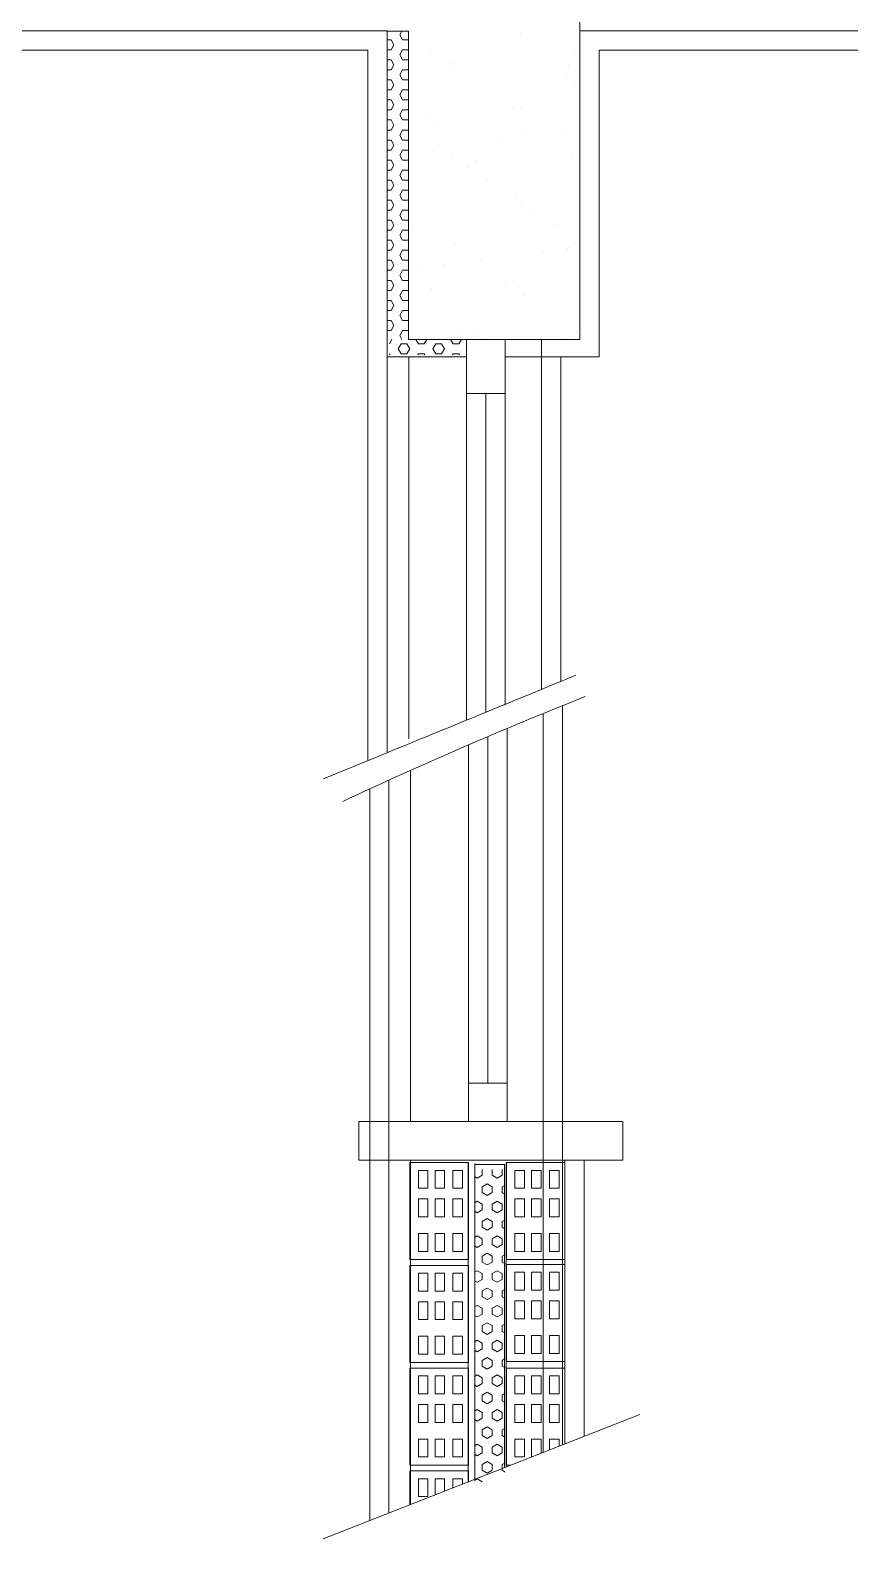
# Model space of a CAD drawing. Header units: inches. Extents: x -7543 to -822, y 102837 to 190349.
# Drawn here: x -822.4277 to -822.3746, y 102836.8739 to 102836.9717 of the extents above; entities that cross this region are included whole.
import ezdxf

# ---------------------------------------------------------------- set-up
doc = ezdxf.new("R2010")
doc.units = ezdxf.units.IN
doc.header["$MEASUREMENT"] = 0
doc.layers.add('PENCERE', color=7, linetype='Continuous', lineweight=18, true_color=0xffb360)

msp = doc.modelspace()

# ---------------------------------------------------------------- linework, layer by layer
at = {"layer": 'PENCERE'}
for p, q in [((-822.392094, 102836.983395), (-822.392094, 102836.951645)), ((-822.467094, 102836.971645), (-822.404594, 102836.971645)), ((-822.40464, 102836.971624), (-822.403199, 102836.971624)), ((-822.404594, 102836.971645), (-822.404594, 102836.951645)), ((-822.403777, 102836.971385), (-822.403638, 102836.971624)), ((-822.403589, 102836.97106), (-822.403777, 102836.971385)), ((-822.403199, 102836.971624), (-822.403199, 102836.951645)), ((-822.395979, 102836.971494), (-822.395979, 102836.971494)), ((-822.392094, 102836.971645), (-822.349096, 102836.971645)), ((-822.405844, 102836.970395), (-822.465844, 102836.970395)), ((-822.405844, 102836.950395), (-822.405844, 102836.970395)), ((-822.405844, 102836.924344), (-822.405844, 102836.970395)), ((-822.404594, 102836.97106), (-822.404339, 102836.97106)), ((-822.404594, 102836.97041), (-822.404339, 102836.97041)), ((-822.404152, 102836.970735), (-822.404339, 102836.97106)), ((-822.404339, 102836.97041), (-822.404152, 102836.970735)), ((-822.403777, 102836.970086), (-822.403589, 102836.97041)), ((-822.403589, 102836.97106), (-822.403214, 102836.97106)), ((-822.403589, 102836.97041), (-822.403214, 102836.97041)), ((-822.403214, 102836.97106), (-822.403199, 102836.971085)), ((-822.403199, 102836.970385), (-822.403214, 102836.97041)), ((-822.401771, 102836.970319), (-822.401771, 102836.970319)), ((-822.392429, 102836.970336), (-822.392429, 102836.970336)), ((-822.390844, 102836.970395), (-822.390844, 102836.950508)), ((-822.349096, 102836.970395), (-822.390844, 102836.970395)), ((-822.404594, 102836.969761), (-822.404339, 102836.969761)), ((-822.404152, 102836.969436), (-822.404339, 102836.969761)), ((-822.404339, 102836.969111), (-822.404152, 102836.969436)), ((-822.403589, 102836.969761), (-822.403777, 102836.970086)), ((-822.403589, 102836.969761), (-822.403214, 102836.969761)), ((-822.403214, 102836.969761), (-822.403199, 102836.969786)), ((-822.400531, 102836.969451), (-822.400531, 102836.969451)), ((-822.400506, 102836.969513), (-822.400506, 102836.969513)), ((-822.392857, 102836.969414), (-822.392857, 102836.969414)), ((-822.404594, 102836.969111), (-822.404339, 102836.969111)), ((-822.404594, 102836.968462), (-822.404339, 102836.968462)), ((-822.404152, 102836.968137), (-822.404339, 102836.968462)), ((-822.403777, 102836.968787), (-822.403589, 102836.969111)), ((-822.403589, 102836.968462), (-822.403777, 102836.968787)), ((-822.403589, 102836.969111), (-822.403214, 102836.969111)), ((-822.403589, 102836.968462), (-822.403214, 102836.968462)), ((-822.403199, 102836.969086), (-822.403214, 102836.969111)), ((-822.403214, 102836.968462), (-822.403199, 102836.968487)), ((-822.392993, 102836.968758), (-822.392993, 102836.968758)), ((-822.404594, 102836.967812), (-822.404339, 102836.967812)), ((-822.404339, 102836.967812), (-822.404152, 102836.968137)), ((-822.403777, 102836.967488), (-822.403589, 102836.967812)), ((-822.403589, 102836.967163), (-822.403777, 102836.967488)), ((-822.403589, 102836.967812), (-822.403214, 102836.967812)), ((-822.403199, 102836.967787), (-822.403214, 102836.967812)), ((-822.39244, 102836.968251), (-822.39244, 102836.968251)), ((-822.404594, 102836.967163), (-822.404339, 102836.967163)), ((-822.404594, 102836.966513), (-822.404339, 102836.966513)), ((-822.404152, 102836.966838), (-822.404339, 102836.967163)), ((-822.404339, 102836.966513), (-822.404152, 102836.966838)), ((-822.403777, 102836.966189), (-822.403589, 102836.966513)), ((-822.403589, 102836.967163), (-822.403214, 102836.967163)), ((-822.403589, 102836.966513), (-822.403214, 102836.966513)), ((-822.403214, 102836.967163), (-822.403199, 102836.967188)), ((-822.403199, 102836.966488), (-822.403214, 102836.966513)), ((-822.396475, 102836.966638), (-822.396475, 102836.966638)), ((-822.395952, 102836.966612), (-822.395952, 102836.966612)), ((-822.404594, 102836.965864), (-822.404339, 102836.965864)), ((-822.404152, 102836.965539), (-822.404339, 102836.965864)), ((-822.404339, 102836.965214), (-822.404152, 102836.965539)), ((-822.403589, 102836.965864), (-822.403777, 102836.966189)), ((-822.403589, 102836.965864), (-822.403214, 102836.965864)), ((-822.403214, 102836.965864), (-822.403199, 102836.965889)), ((-822.402012, 102836.966125), (-822.402012, 102836.966125)), ((-822.401459, 102836.965618), (-822.401459, 102836.965618)), ((-822.404594, 102836.965214), (-822.404339, 102836.965214)), ((-822.404594, 102836.964565), (-822.404339, 102836.964565)), ((-822.404152, 102836.96424), (-822.404339, 102836.964565)), ((-822.403777, 102836.964889), (-822.403589, 102836.965214)), ((-822.403589, 102836.964565), (-822.403777, 102836.964889)), ((-822.403589, 102836.965214), (-822.403214, 102836.965214)), ((-822.403589, 102836.964565), (-822.403214, 102836.964565)), ((-822.403199, 102836.965189), (-822.403214, 102836.965214)), ((-822.403214, 102836.964565), (-822.403199, 102836.96459)), ((-822.397211, 102836.964747), (-822.397211, 102836.964747)), ((-822.39565, 102836.964953), (-822.39565, 102836.964953)), ((-822.393211, 102836.965274), (-822.393211, 102836.965274)), ((-822.404594, 102836.963915), (-822.404339, 102836.963915)), ((-822.404339, 102836.963915), (-822.404152, 102836.96424)), ((-822.403777, 102836.96359), (-822.403589, 102836.963915)), ((-822.403589, 102836.963266), (-822.403777, 102836.96359)), ((-822.403589, 102836.963915), (-822.403214, 102836.963915)), ((-822.403199, 102836.96389), (-822.403214, 102836.963915)), ((-822.401286, 102836.964211), (-822.401286, 102836.964211)), ((-822.400342, 102836.96367), (-822.400342, 102836.96367)), ((-822.392668, 102836.963634), (-822.392668, 102836.963634)), ((-822.404594, 102836.963266), (-822.404339, 102836.963266)), ((-822.404594, 102836.962616), (-822.404339, 102836.962616)), ((-822.404152, 102836.962941), (-822.404339, 102836.963266)), ((-822.404339, 102836.962616), (-822.404152, 102836.962941)), ((-822.403777, 102836.962291), (-822.403589, 102836.962616)), ((-822.403589, 102836.963266), (-822.403214, 102836.963266)), ((-822.403589, 102836.962616), (-822.403214, 102836.962616)), ((-822.403214, 102836.963266), (-822.403199, 102836.963291)), ((-822.403199, 102836.962591), (-822.403214, 102836.962616)), ((-822.399348, 102836.962807), (-822.399348, 102836.962807)), ((-822.398849, 102836.963227), (-822.398849, 102836.963227)), ((-822.404594, 102836.961967), (-822.404339, 102836.961967)), ((-822.404152, 102836.961642), (-822.404339, 102836.961967)), ((-822.404339, 102836.961317), (-822.404152, 102836.961642)), ((-822.403589, 102836.961967), (-822.403777, 102836.962291)), ((-822.403589, 102836.961967), (-822.403214, 102836.961967)), ((-822.403214, 102836.961967), (-822.403199, 102836.961992)), ((-822.398083, 102836.962001), (-822.398083, 102836.962001)), ((-822.404594, 102836.961317), (-822.404339, 102836.961317)), ((-822.404594, 102836.960668), (-822.404339, 102836.960668)), ((-822.404152, 102836.960343), (-822.404339, 102836.960668)), ((-822.403777, 102836.960992), (-822.403589, 102836.961317)), ((-822.403589, 102836.960668), (-822.403777, 102836.960992)), ((-822.403589, 102836.961317), (-822.403214, 102836.961317)), ((-822.403589, 102836.960668), (-822.403214, 102836.960668)), ((-822.403199, 102836.961292), (-822.403214, 102836.961317)), ((-822.403214, 102836.960668), (-822.403199, 102836.960693)), ((-822.396286, 102836.960858), (-822.396286, 102836.960858)), ((-822.404594, 102836.960018), (-822.404339, 102836.960018)), ((-822.404339, 102836.960018), (-822.404152, 102836.960343)), ((-822.403777, 102836.959693), (-822.403589, 102836.960018)), ((-822.403589, 102836.959369), (-822.403777, 102836.959693)), ((-822.403589, 102836.960018), (-822.403214, 102836.960018)), ((-822.403199, 102836.959993), (-822.403214, 102836.960018)), ((-822.395863, 102836.960491), (-822.395863, 102836.960491)), ((-822.39531, 102836.959984), (-822.39531, 102836.959984)), ((-822.404594, 102836.959369), (-822.404339, 102836.959369)), ((-822.404594, 102836.958719), (-822.404339, 102836.958719)), ((-822.404152, 102836.959044), (-822.404339, 102836.959369)), ((-822.404339, 102836.958719), (-822.404152, 102836.959044)), ((-822.403777, 102836.958394), (-822.403589, 102836.958719)), ((-822.403589, 102836.959369), (-822.403214, 102836.959369)), ((-822.403589, 102836.958719), (-822.403214, 102836.958719)), ((-822.403214, 102836.959369), (-822.403199, 102836.959394)), ((-822.403199, 102836.958694), (-822.403214, 102836.958719)), ((-822.402871, 102836.959082), (-822.402871, 102836.959082)), ((-822.393529, 102836.959099), (-822.393529, 102836.959099)), ((-822.404594, 102836.95807), (-822.404339, 102836.95807)), ((-822.404152, 102836.957745), (-822.404339, 102836.95807)), ((-822.404339, 102836.95742), (-822.404152, 102836.957745)), ((-822.403589, 102836.95807), (-822.403777, 102836.958394)), ((-822.403589, 102836.95807), (-822.403214, 102836.95807)), ((-822.403214, 102836.95807), (-822.403199, 102836.958095)), ((-822.400153, 102836.95789), (-822.400153, 102836.95789)), ((-822.392479, 102836.957853), (-822.392479, 102836.957853)), ((-822.404594, 102836.95742), (-822.404339, 102836.95742)), ((-822.404594, 102836.95677), (-822.404339, 102836.95677)), ((-822.404152, 102836.956446), (-822.404339, 102836.95677)), ((-822.403777, 102836.957095), (-822.403589, 102836.95742)), ((-822.403589, 102836.95677), (-822.403777, 102836.957095)), ((-822.403589, 102836.95742), (-822.403214, 102836.95742)), ((-822.403589, 102836.95677), (-822.403214, 102836.95677)), ((-822.403199, 102836.957395), (-822.403214, 102836.95742)), ((-822.403214, 102836.95677), (-822.403199, 102836.956796)), ((-822.39852, 102836.956808), (-822.39852, 102836.956808)), ((-822.394445, 102836.957344), (-822.394445, 102836.957344)), ((-822.392884, 102836.95755), (-822.392884, 102836.95755)), ((-822.3927, 102836.957592), (-822.3927, 102836.957592)), ((-822.404594, 102836.956121), (-822.404339, 102836.956121)), ((-822.404339, 102836.956121), (-822.404152, 102836.956446)), ((-822.403777, 102836.955796), (-822.403589, 102836.956121)), ((-822.403589, 102836.955471), (-822.403777, 102836.955796)), ((-822.403589, 102836.956121), (-822.403214, 102836.956121)), ((-822.403199, 102836.956096), (-822.403214, 102836.956121)), ((-822.402521, 102836.956281), (-822.402521, 102836.956281)), ((-822.400959, 102836.956487), (-822.400959, 102836.956487)), ((-822.404594, 102836.955471), (-822.404339, 102836.955471)), ((-822.404594, 102836.954822), (-822.404339, 102836.954822)), ((-822.404152, 102836.955147), (-822.404339, 102836.955471)), ((-822.404339, 102836.954822), (-822.404152, 102836.955147)), ((-822.403777, 102836.954497), (-822.403589, 102836.954822)), ((-822.403589, 102836.955471), (-822.403214, 102836.955471)), ((-822.403589, 102836.954822), (-822.403214, 102836.954822)), ((-822.403214, 102836.955471), (-822.403199, 102836.955497)), ((-822.403199, 102836.954797), (-822.403214, 102836.954822)), ((-822.401718, 102836.954959), (-822.401718, 102836.954959)), ((-822.396926, 102836.955294), (-822.396926, 102836.955294)), ((-822.396097, 102836.955077), (-822.396097, 102836.955077)), ((-822.404594, 102836.954172), (-822.404339, 102836.954172)), ((-822.404152, 102836.953848), (-822.404339, 102836.954172)), ((-822.404339, 102836.953523), (-822.404152, 102836.953848)), ((-822.403589, 102836.954172), (-822.403777, 102836.954497)), ((-822.403589, 102836.954172), (-822.403214, 102836.954172)), ((-822.403214, 102836.954172), (-822.403199, 102836.954198)), ((-822.39566, 102836.954489), (-822.39566, 102836.954489)), ((-822.404594, 102836.953523), (-822.404339, 102836.953523)), ((-822.404594, 102836.952873), (-822.404339, 102836.952873)), ((-822.404152, 102836.952549), (-822.404339, 102836.952873)), ((-822.403777, 102836.953198), (-822.403589, 102836.953523)), ((-822.403589, 102836.952873), (-822.403777, 102836.953198)), ((-822.403589, 102836.953523), (-822.403214, 102836.953523)), ((-822.403589, 102836.952873), (-822.403214, 102836.952873)), ((-822.403199, 102836.953497), (-822.403214, 102836.953523)), ((-822.403214, 102836.952873), (-822.403199, 102836.952899)), ((-822.404594, 102836.952224), (-822.404339, 102836.952224)), ((-822.404339, 102836.952224), (-822.404152, 102836.952549)), ((-822.403777, 102836.951899), (-822.403589, 102836.952224)), ((-822.40363, 102836.951645), (-822.403777, 102836.951899)), ((-822.403589, 102836.952224), (-822.403214, 102836.952224)), ((-822.403199, 102836.952198), (-822.403214, 102836.952224)), ((-822.399964, 102836.952109), (-822.399964, 102836.952109)), ((-822.398732, 102836.952223), (-822.398732, 102836.952223)), ((-822.39229, 102836.952073), (-822.39229, 102836.952073)), ((-822.404594, 102836.924856), (-822.404594, 102836.951645)), ((-822.404439, 102836.951363), (-822.404277, 102836.951645)), ((-822.403877, 102836.951038), (-822.403689, 102836.951363)), ((-822.403689, 102836.950713), (-822.403877, 102836.951038)), ((-822.403689, 102836.951363), (-822.403314, 102836.951363)), ((-822.403127, 102836.951038), (-822.403314, 102836.951363)), ((-822.403314, 102836.950713), (-822.403127, 102836.951038)), ((-822.403199, 102836.951645), (-822.399445, 102836.951645)), ((-822.402564, 102836.951363), (-822.402727, 102836.951645)), ((-822.402564, 102836.951363), (-822.402189, 102836.951363)), ((-822.402189, 102836.951363), (-822.402027, 102836.951645)), ((-822.401627, 102836.951038), (-822.401439, 102836.951363)), ((-822.401439, 102836.950713), (-822.401627, 102836.951038)), ((-822.401439, 102836.951363), (-822.401064, 102836.951363)), ((-822.400877, 102836.951038), (-822.401064, 102836.951363)), ((-822.401064, 102836.950713), (-822.400877, 102836.951038)), ((-822.400314, 102836.951363), (-822.400477, 102836.951645)), ((-822.400314, 102836.951363), (-822.399939, 102836.951363)), ((-822.399939, 102836.951363), (-822.399777, 102836.951645)), ((-822.399445, 102836.948145), (-822.399445, 102836.951645)), ((-822.399445, 102836.951645), (-822.396945, 102836.951645)), ((-822.398179, 102836.951716), (-822.398179, 102836.951716)), ((-822.396945, 102836.948145), (-822.396945, 102836.951645)), ((-822.392094, 102836.951645), (-822.396945, 102836.951645)), ((-822.394594, 102836.928957), (-822.394594, 102836.951645)), ((-822.404594, 102836.950508), (-822.399445, 102836.950508)), ((-822.4044, 102836.950645), (-822.404439, 102836.950713)), ((-822.403689, 102836.950713), (-822.403314, 102836.950713)), ((-822.403195, 102836.950508), (-822.403195, 102836.925748)), ((-822.402604, 102836.950645), (-822.402564, 102836.950713)), ((-822.402564, 102836.950713), (-822.402189, 102836.950713)), ((-822.40215, 102836.950645), (-822.402189, 102836.950713)), ((-822.401439, 102836.950713), (-822.401064, 102836.950713)), ((-822.400354, 102836.950645), (-822.400314, 102836.950713)), ((-822.400314, 102836.950713), (-822.399939, 102836.950713)), ((-822.3999, 102836.950645), (-822.399939, 102836.950713)), ((-822.390844, 102836.950508), (-822.396945, 102836.950508)), ((-822.393344, 102836.950508), (-822.393344, 102836.929471)), ((-822.399445, 102836.948145), (-822.396945, 102836.948145)), ((-822.399445, 102836.948145), (-822.399445, 102836.926998)), ((-822.398195, 102836.927456), (-822.398195, 102836.948145)), ((-822.396945, 102836.948145), (-822.396945, 102836.927935)), ((-822.394472, 102836.9155), (-822.394472, 102836.927399)), ((-822.393222, 102836.927906), (-822.393222, 102836.916002)), ((-822.396822, 102836.926426), (-822.396822, 102836.903445)), ((-822.399322, 102836.925364), (-822.399322, 102836.903445)), ((-822.398072, 102836.903445), (-822.398072, 102836.925899)), ((-822.403072, 102836.923717), (-822.403072, 102836.900945)), ((-822.405722, 102836.911656), (-822.405722, 102836.922513)), ((-822.404472, 102836.912025), (-822.404472, 102836.923085)), ((-822.393222, 102836.916002), (-822.393222, 102836.879997)), ((-822.394472, 102836.879507), (-822.394472, 102836.9155)), ((-822.405722, 102836.875089), (-822.405722, 102836.911656)), ((-822.404472, 102836.87558), (-822.404472, 102836.912025)), ((-822.399322, 102836.903445), (-822.399322, 102836.900945)), ((-822.399322, 102836.903445), (-822.396822, 102836.903445)), ((-822.396822, 102836.903445), (-822.396822, 102836.900945)), ((-822.406426, 102836.900945), (-822.389322, 102836.900945)), ((-822.406426, 102836.898445), (-822.406426, 102836.900945)), ((-822.389322, 102836.898445), (-822.389322, 102836.900945)), ((-822.406426, 102836.898445), (-822.389322, 102836.898445)), ((-822.399324, 102836.898289), (-822.40311, 102836.898289)), ((-822.40311, 102836.898289), (-822.40311, 102836.892005)), ((-822.403072, 102836.876129), (-822.403072, 102836.898445)), ((-822.399334, 102836.898289), (-822.399334, 102836.877597)), ((-822.399324, 102836.892005), (-822.399324, 102836.898289)), ((-822.3989, 102836.89823), (-822.3989, 102836.877768)), ((-822.396983, 102836.89817), (-822.3989, 102836.89817)), ((-822.396983, 102836.878521), (-822.396983, 102836.89817)), ((-822.39687, 102836.878565), (-822.39687, 102836.898289)), ((-822.393066, 102836.898289), (-822.396852, 102836.898289)), ((-822.396852, 102836.898289), (-822.396852, 102836.892005)), ((-822.393072, 102836.880056), (-822.393072, 102836.898445)), ((-822.393066, 102836.892005), (-822.393066, 102836.898289)), ((-822.391822, 102836.880547), (-822.391822, 102836.898445)), ((-822.402567, 102836.897789), (-822.401949, 102836.897789)), ((-822.402567, 102836.896629), (-822.402567, 102836.897789)), ((-822.401949, 102836.897789), (-822.401949, 102836.896629)), ((-822.401485, 102836.897789), (-822.400866, 102836.897789)), ((-822.401485, 102836.896629), (-822.401485, 102836.897789)), ((-822.400866, 102836.897789), (-822.400866, 102836.896629)), ((-822.400325, 102836.897789), (-822.399706, 102836.897789)), ((-822.400325, 102836.896629), (-822.400325, 102836.897789)), ((-822.399706, 102836.897789), (-822.399706, 102836.896629)), ((-822.398759, 102836.897285), (-822.398936, 102836.897387)), ((-822.398435, 102836.897473), (-822.398759, 102836.897285)), ((-822.398435, 102836.897473), (-822.398435, 102836.897848)), ((-822.397785, 102836.897473), (-822.397785, 102836.897848)), ((-822.39746, 102836.897285), (-822.397785, 102836.897473)), ((-822.397136, 102836.897473), (-822.39746, 102836.897285)), ((-822.397136, 102836.897473), (-822.397136, 102836.897848)), ((-822.396309, 102836.897789), (-822.395691, 102836.897789)), ((-822.396309, 102836.896629), (-822.396309, 102836.897789)), ((-822.395691, 102836.897789), (-822.395691, 102836.896629)), ((-822.395227, 102836.897789), (-822.394608, 102836.897789)), ((-822.395227, 102836.896629), (-822.395227, 102836.897789)), ((-822.394608, 102836.897789), (-822.394608, 102836.896629)), ((-822.394067, 102836.897789), (-822.393448, 102836.897789)), ((-822.394067, 102836.896629), (-822.394067, 102836.897789)), ((-822.393448, 102836.897789), (-822.393448, 102836.896629)), ((-822.401949, 102836.896629), (-822.402567, 102836.896629)), ((-822.400866, 102836.896629), (-822.401485, 102836.896629)), ((-822.399706, 102836.896629), (-822.400325, 102836.896629)), ((-822.39811, 102836.89691), (-822.398435, 102836.896723)), ((-822.398435, 102836.896348), (-822.398435, 102836.896723)), ((-822.39811, 102836.89616), (-822.398435, 102836.896348)), ((-822.397785, 102836.896723), (-822.39811, 102836.89691)), ((-822.397785, 102836.896348), (-822.39811, 102836.89616)), ((-822.397785, 102836.896348), (-822.397785, 102836.896723)), ((-822.396936, 102836.896838), (-822.397136, 102836.896723)), ((-822.397136, 102836.896348), (-822.397136, 102836.896723)), ((-822.396936, 102836.896233), (-822.397136, 102836.896348)), ((-822.395691, 102836.896629), (-822.396309, 102836.896629)), ((-822.394608, 102836.896629), (-822.395227, 102836.896629)), ((-822.393448, 102836.896629), (-822.394067, 102836.896629)), ((-822.402567, 102836.895934), (-822.401949, 102836.895934)), ((-822.402567, 102836.894774), (-822.402567, 102836.895934)), ((-822.401949, 102836.895934), (-822.401949, 102836.894774)), ((-822.401485, 102836.895934), (-822.400866, 102836.895934)), ((-822.401485, 102836.894774), (-822.401485, 102836.895934)), ((-822.400866, 102836.895934), (-822.400866, 102836.894774)), ((-822.400325, 102836.895934), (-822.399706, 102836.895934)), ((-822.400325, 102836.894774), (-822.400325, 102836.895934)), ((-822.399706, 102836.895934), (-822.399706, 102836.894774)), ((-822.398759, 102836.895785), (-822.398936, 102836.895683)), ((-822.398759, 102836.895035), (-822.398936, 102836.895137)), ((-822.398435, 102836.895598), (-822.398759, 102836.895785)), ((-822.398435, 102836.895223), (-822.398759, 102836.895035)), ((-822.398435, 102836.895223), (-822.398435, 102836.895598)), ((-822.39746, 102836.895785), (-822.397785, 102836.895598)), ((-822.397785, 102836.895223), (-822.397785, 102836.895598)), ((-822.39746, 102836.895035), (-822.397785, 102836.895223)), ((-822.397136, 102836.895598), (-822.39746, 102836.895785)), ((-822.397136, 102836.895223), (-822.39746, 102836.895035)), ((-822.397136, 102836.895223), (-822.397136, 102836.895598)), ((-822.396309, 102836.895934), (-822.395691, 102836.895934)), ((-822.396309, 102836.894774), (-822.396309, 102836.895934)), ((-822.395691, 102836.895934), (-822.395691, 102836.894774)), ((-822.395227, 102836.895934), (-822.394608, 102836.895934)), ((-822.395227, 102836.894774), (-822.395227, 102836.895934)), ((-822.394608, 102836.895934), (-822.394608, 102836.894774)), ((-822.394067, 102836.895934), (-822.393448, 102836.895934)), ((-822.394067, 102836.894774), (-822.394067, 102836.895934)), ((-822.393448, 102836.895934), (-822.393448, 102836.894774)), ((-822.401949, 102836.894774), (-822.402567, 102836.894774)), ((-822.400866, 102836.894774), (-822.401485, 102836.894774)), ((-822.399706, 102836.894774), (-822.400325, 102836.894774)), ((-822.39811, 102836.89466), (-822.398435, 102836.894473)), ((-822.398435, 102836.894098), (-822.398435, 102836.894473)), ((-822.39811, 102836.89391), (-822.398435, 102836.894098)), ((-822.397785, 102836.894473), (-822.39811, 102836.89466)), ((-822.397785, 102836.894098), (-822.39811, 102836.89391)), ((-822.397785, 102836.894098), (-822.397785, 102836.894473)), ((-822.396936, 102836.894588), (-822.397136, 102836.894473)), ((-822.397136, 102836.894098), (-822.397136, 102836.894473)), ((-822.396936, 102836.893983), (-822.397136, 102836.894098)), ((-822.395691, 102836.894774), (-822.396309, 102836.894774)), ((-822.394608, 102836.894774), (-822.395227, 102836.894774)), ((-822.393448, 102836.894774), (-822.394067, 102836.894774)), ((-822.402567, 102836.893692), (-822.401949, 102836.893692)), ((-822.402567, 102836.892533), (-822.402567, 102836.893692)), ((-822.401949, 102836.893692), (-822.401949, 102836.892533)), ((-822.401485, 102836.893692), (-822.400866, 102836.893692)), ((-822.401485, 102836.892533), (-822.401485, 102836.893692)), ((-822.400866, 102836.893692), (-822.400866, 102836.892533)), ((-822.400325, 102836.893692), (-822.399706, 102836.893692)), ((-822.400325, 102836.892533), (-822.400325, 102836.893692)), ((-822.399706, 102836.893692), (-822.399706, 102836.892533)), ((-822.398759, 102836.893535), (-822.398936, 102836.893433)), ((-822.398435, 102836.893348), (-822.398759, 102836.893535)), ((-822.398435, 102836.892973), (-822.398435, 102836.893348)), ((-822.39746, 102836.893535), (-822.397785, 102836.893348)), ((-822.397785, 102836.892973), (-822.397785, 102836.893348)), ((-822.397136, 102836.893348), (-822.39746, 102836.893535)), ((-822.397136, 102836.892973), (-822.397136, 102836.893348)), ((-822.396309, 102836.893692), (-822.395691, 102836.893692)), ((-822.396309, 102836.892533), (-822.396309, 102836.893692)), ((-822.395691, 102836.893692), (-822.395691, 102836.892533)), ((-822.395227, 102836.893692), (-822.394608, 102836.893692)), ((-822.395227, 102836.892533), (-822.395227, 102836.893692)), ((-822.394608, 102836.893692), (-822.394608, 102836.892533)), ((-822.394067, 102836.893692), (-822.393448, 102836.893692)), ((-822.394067, 102836.892533), (-822.394067, 102836.893692)), ((-822.393448, 102836.893692), (-822.393448, 102836.892533)), ((-822.401949, 102836.892533), (-822.402567, 102836.892533)), ((-822.400866, 102836.892533), (-822.401485, 102836.892533)), ((-822.399706, 102836.892533), (-822.400325, 102836.892533)), ((-822.398759, 102836.892785), (-822.398936, 102836.892887)), ((-822.398435, 102836.892973), (-822.398759, 102836.892785)), ((-822.39811, 102836.89241), (-822.398435, 102836.892223)), ((-822.398435, 102836.891848), (-822.398435, 102836.892223)), ((-822.397785, 102836.892223), (-822.39811, 102836.89241)), ((-822.39746, 102836.892785), (-822.397785, 102836.892973)), ((-822.397785, 102836.891848), (-822.397785, 102836.892223)), ((-822.397136, 102836.892973), (-822.39746, 102836.892785)), ((-822.396936, 102836.892338), (-822.397136, 102836.892223)), ((-822.397136, 102836.891848), (-822.397136, 102836.892223)), ((-822.395691, 102836.892533), (-822.396309, 102836.892533)), ((-822.394608, 102836.892533), (-822.395227, 102836.892533)), ((-822.393448, 102836.892533), (-822.394067, 102836.892533)), ((-822.40311, 102836.892005), (-822.399324, 102836.892005)), ((-822.399324, 102836.891628), (-822.40311, 102836.891628)), ((-822.40311, 102836.891628), (-822.40311, 102836.885344)), ((-822.402567, 102836.891128), (-822.401949, 102836.891128)), ((-822.402567, 102836.889968), (-822.402567, 102836.891128)), ((-822.401949, 102836.891128), (-822.401949, 102836.889968)), ((-822.401485, 102836.891128), (-822.400866, 102836.891128)), ((-822.401485, 102836.889968), (-822.401485, 102836.891128)), ((-822.400866, 102836.891128), (-822.400866, 102836.889968)), ((-822.400325, 102836.891128), (-822.399706, 102836.891128)), ((-822.400325, 102836.889968), (-822.400325, 102836.891128)), ((-822.399706, 102836.891128), (-822.399706, 102836.889968)), ((-822.399324, 102836.885344), (-822.399324, 102836.891628)), ((-822.398759, 102836.891285), (-822.398936, 102836.891183)), ((-822.398435, 102836.891098), (-822.398759, 102836.891285)), ((-822.39811, 102836.89166), (-822.398435, 102836.891848)), ((-822.397785, 102836.891848), (-822.39811, 102836.89166)), ((-822.39746, 102836.891285), (-822.397785, 102836.891098)), ((-822.397136, 102836.891098), (-822.39746, 102836.891285)), ((-822.396936, 102836.891733), (-822.397136, 102836.891848)), ((-822.396852, 102836.892005), (-822.393066, 102836.892005)), ((-822.396852, 102836.891684), (-822.396852, 102836.8854)), ((-822.393066, 102836.891684), (-822.396852, 102836.891684)), ((-822.396309, 102836.891184), (-822.395691, 102836.891184)), ((-822.396309, 102836.890024), (-822.396309, 102836.891184)), ((-822.395691, 102836.891184), (-822.395691, 102836.890024)), ((-822.395227, 102836.891184), (-822.394608, 102836.891184)), ((-822.395227, 102836.890024), (-822.395227, 102836.891184)), ((-822.394608, 102836.891184), (-822.394608, 102836.890024)), ((-822.394067, 102836.891184), (-822.393448, 102836.891184)), ((-822.394067, 102836.890024), (-822.394067, 102836.891184)), ((-822.393448, 102836.891184), (-822.393448, 102836.890024)), ((-822.393066, 102836.8854), (-822.393066, 102836.891684)), ((-822.398759, 102836.890535), (-822.398936, 102836.890637)), ((-822.398435, 102836.890723), (-822.398759, 102836.890535)), ((-822.398435, 102836.890723), (-822.398435, 102836.891098)), ((-822.39811, 102836.89016), (-822.398435, 102836.889973)), ((-822.397785, 102836.889973), (-822.39811, 102836.89016)), ((-822.397785, 102836.890723), (-822.397785, 102836.891098)), ((-822.39746, 102836.890535), (-822.397785, 102836.890723)), ((-822.397136, 102836.890723), (-822.39746, 102836.890535)), ((-822.397136, 102836.890723), (-822.397136, 102836.891098)), ((-822.401949, 102836.889968), (-822.402567, 102836.889968)), ((-822.402567, 102836.889273), (-822.401949, 102836.889273)), ((-822.402567, 102836.888113), (-822.402567, 102836.889273)), ((-822.401949, 102836.889273), (-822.401949, 102836.888113)), ((-822.400866, 102836.889968), (-822.401485, 102836.889968)), ((-822.401485, 102836.889273), (-822.400866, 102836.889273)), ((-822.401485, 102836.888113), (-822.401485, 102836.889273)), ((-822.400866, 102836.889273), (-822.400866, 102836.888113)), ((-822.399706, 102836.889968), (-822.400325, 102836.889968)), ((-822.400325, 102836.889273), (-822.399706, 102836.889273)), ((-822.400325, 102836.888113), (-822.400325, 102836.889273)), ((-822.399706, 102836.889273), (-822.399706, 102836.888113)), ((-822.398435, 102836.889598), (-822.398435, 102836.889973)), ((-822.39811, 102836.88941), (-822.398435, 102836.889598)), ((-822.397785, 102836.889598), (-822.39811, 102836.88941)), ((-822.397785, 102836.889598), (-822.397785, 102836.889973)), ((-822.396936, 102836.890088), (-822.397136, 102836.889973)), ((-822.397136, 102836.889598), (-822.397136, 102836.889973)), ((-822.396936, 102836.889483), (-822.397136, 102836.889598)), ((-822.395691, 102836.890024), (-822.396309, 102836.890024)), ((-822.396309, 102836.889329), (-822.395691, 102836.889329)), ((-822.396309, 102836.888169), (-822.396309, 102836.889329)), ((-822.395691, 102836.889329), (-822.395691, 102836.888169)), ((-822.394608, 102836.890024), (-822.395227, 102836.890024)), ((-822.395227, 102836.889329), (-822.394608, 102836.889329)), ((-822.395227, 102836.888169), (-822.395227, 102836.889329)), ((-822.394608, 102836.889329), (-822.394608, 102836.888169)), ((-822.393448, 102836.890024), (-822.394067, 102836.890024)), ((-822.394067, 102836.889329), (-822.393448, 102836.889329)), ((-822.394067, 102836.888169), (-822.394067, 102836.889329)), ((-822.393448, 102836.889329), (-822.393448, 102836.888169)), ((-822.398759, 102836.889035), (-822.398936, 102836.888933)), ((-822.398759, 102836.888285), (-822.398936, 102836.888387)), ((-822.398435, 102836.888848), (-822.398759, 102836.889035)), ((-822.398435, 102836.888473), (-822.398759, 102836.888285)), ((-822.398435, 102836.888473), (-822.398435, 102836.888848)), ((-822.39746, 102836.889035), (-822.397785, 102836.888848)), ((-822.397785, 102836.888473), (-822.397785, 102836.888848)), ((-822.39746, 102836.888285), (-822.397785, 102836.888473)), ((-822.397136, 102836.888848), (-822.39746, 102836.889035)), ((-822.397136, 102836.888473), (-822.39746, 102836.888285)), ((-822.397136, 102836.888473), (-822.397136, 102836.888848)), ((-822.401949, 102836.888113), (-822.402567, 102836.888113)), ((-822.400866, 102836.888113), (-822.401485, 102836.888113)), ((-822.399706, 102836.888113), (-822.400325, 102836.888113)), ((-822.39811, 102836.88791), (-822.398435, 102836.887723)), ((-822.398435, 102836.887348), (-822.398435, 102836.887723)), ((-822.39811, 102836.88716), (-822.398435, 102836.887348)), ((-822.397785, 102836.887723), (-822.39811, 102836.88791)), ((-822.397785, 102836.887348), (-822.39811, 102836.88716)), ((-822.397785, 102836.887348), (-822.397785, 102836.887723)), ((-822.396936, 102836.887838), (-822.397136, 102836.887723)), ((-822.397136, 102836.887348), (-822.397136, 102836.887723)), ((-822.396936, 102836.887233), (-822.397136, 102836.887348)), ((-822.395691, 102836.888169), (-822.396309, 102836.888169)), ((-822.394608, 102836.888169), (-822.395227, 102836.888169)), ((-822.393448, 102836.888169), (-822.394067, 102836.888169)), ((-822.402567, 102836.887031), (-822.401949, 102836.887031)), ((-822.402567, 102836.885872), (-822.402567, 102836.887031)), ((-822.401949, 102836.887031), (-822.401949, 102836.885872)), ((-822.401485, 102836.887031), (-822.400866, 102836.887031)), ((-822.401485, 102836.885872), (-822.401485, 102836.887031)), ((-822.400866, 102836.887031), (-822.400866, 102836.885872)), ((-822.400325, 102836.887031), (-822.399706, 102836.887031)), ((-822.400325, 102836.885872), (-822.400325, 102836.887031)), ((-822.399706, 102836.887031), (-822.399706, 102836.885872)), ((-822.398759, 102836.886785), (-822.398936, 102836.886683)), ((-822.398435, 102836.886598), (-822.398759, 102836.886785)), ((-822.398435, 102836.886223), (-822.398435, 102836.886598)), ((-822.39746, 102836.886785), (-822.397785, 102836.886598)), ((-822.397785, 102836.886223), (-822.397785, 102836.886598)), ((-822.397136, 102836.886598), (-822.39746, 102836.886785)), ((-822.397136, 102836.886223), (-822.397136, 102836.886598)), ((-822.396309, 102836.887087), (-822.395691, 102836.887087)), ((-822.396309, 102836.885928), (-822.396309, 102836.887087)), ((-822.395691, 102836.887087), (-822.395691, 102836.885928)), ((-822.395227, 102836.887087), (-822.394608, 102836.887087)), ((-822.395227, 102836.885928), (-822.395227, 102836.887087)), ((-822.394608, 102836.887087), (-822.394608, 102836.885928)), ((-822.394067, 102836.887087), (-822.393448, 102836.887087)), ((-822.394067, 102836.885928), (-822.394067, 102836.887087)), ((-822.393448, 102836.887087), (-822.393448, 102836.885928)), ((-822.40311, 102836.885344), (-822.399324, 102836.885344)), ((-822.401949, 102836.885872), (-822.402567, 102836.885872)), ((-822.400866, 102836.885872), (-822.401485, 102836.885872)), ((-822.399706, 102836.885872), (-822.400325, 102836.885872)), ((-822.398759, 102836.886035), (-822.398936, 102836.886137)), ((-822.398435, 102836.886223), (-822.398759, 102836.886035)), ((-822.39811, 102836.88566), (-822.398435, 102836.885473)), ((-822.398435, 102836.885098), (-822.398435, 102836.885473)), ((-822.397785, 102836.885473), (-822.39811, 102836.88566)), ((-822.39746, 102836.886035), (-822.397785, 102836.886223)), ((-822.397785, 102836.885098), (-822.397785, 102836.885473)), ((-822.397136, 102836.886223), (-822.39746, 102836.886035)), ((-822.396936, 102836.885588), (-822.397136, 102836.885473)), ((-822.397136, 102836.885098), (-822.397136, 102836.885473)), ((-822.396852, 102836.8854), (-822.393066, 102836.8854)), ((-822.395691, 102836.885928), (-822.396309, 102836.885928)), ((-822.394608, 102836.885928), (-822.395227, 102836.885928)), ((-822.393448, 102836.885928), (-822.394067, 102836.885928)), ((-822.399324, 102836.884967), (-822.40311, 102836.884967)), ((-822.40311, 102836.884967), (-822.40311, 102836.878682)), ((-822.402567, 102836.884467), (-822.401949, 102836.884467)), ((-822.402567, 102836.883307), (-822.402567, 102836.884467)), ((-822.401949, 102836.884467), (-822.401949, 102836.883307)), ((-822.401485, 102836.884467), (-822.400866, 102836.884467)), ((-822.401485, 102836.883307), (-822.401485, 102836.884467)), ((-822.400866, 102836.884467), (-822.400866, 102836.883307)), ((-822.400325, 102836.884467), (-822.399706, 102836.884467)), ((-822.400325, 102836.883307), (-822.400325, 102836.884467)), ((-822.399706, 102836.884467), (-822.399706, 102836.883307)), ((-822.399324, 102836.878682), (-822.399324, 102836.884967)), ((-822.398759, 102836.884535), (-822.398936, 102836.884433)), ((-822.398435, 102836.884348), (-822.398759, 102836.884535)), ((-822.39811, 102836.88491), (-822.398435, 102836.885098)), ((-822.398435, 102836.883973), (-822.398435, 102836.884348)), ((-822.397785, 102836.885098), (-822.39811, 102836.88491)), ((-822.39746, 102836.884535), (-822.397785, 102836.884348)), ((-822.397785, 102836.883973), (-822.397785, 102836.884348)), ((-822.397136, 102836.884348), (-822.39746, 102836.884535)), ((-822.396936, 102836.884983), (-822.397136, 102836.885098)), ((-822.397136, 102836.883973), (-822.397136, 102836.884348)), ((-822.396852, 102836.884967), (-822.396852, 102836.878682)), ((-822.393066, 102836.884967), (-822.396852, 102836.884967)), ((-822.396309, 102836.884467), (-822.395691, 102836.884467)), ((-822.396309, 102836.883307), (-822.396309, 102836.884467)), ((-822.395691, 102836.884467), (-822.395691, 102836.883307)), ((-822.395227, 102836.884467), (-822.394608, 102836.884467)), ((-822.395227, 102836.883307), (-822.395227, 102836.884467)), ((-822.394608, 102836.884467), (-822.394608, 102836.883307)), ((-822.394067, 102836.884467), (-822.393448, 102836.884467)), ((-822.394067, 102836.883307), (-822.394067, 102836.884467)), ((-822.393448, 102836.884467), (-822.393448, 102836.883307)), ((-822.393066, 102836.880059), (-822.393066, 102836.884967)), ((-822.401949, 102836.883307), (-822.402567, 102836.883307)), ((-822.400866, 102836.883307), (-822.401485, 102836.883307)), ((-822.399706, 102836.883307), (-822.400325, 102836.883307)), ((-822.398759, 102836.883785), (-822.398936, 102836.883887)), ((-822.398435, 102836.883973), (-822.398759, 102836.883785)), ((-822.39811, 102836.88341), (-822.398435, 102836.883223)), ((-822.397785, 102836.883223), (-822.39811, 102836.88341)), ((-822.39746, 102836.883785), (-822.397785, 102836.883973)), ((-822.397136, 102836.883973), (-822.39746, 102836.883785)), ((-822.396936, 102836.883338), (-822.397136, 102836.883223)), ((-822.395691, 102836.883307), (-822.396309, 102836.883307)), ((-822.394608, 102836.883307), (-822.395227, 102836.883307)), ((-822.393448, 102836.883307), (-822.394067, 102836.883307)), ((-822.402567, 102836.882611), (-822.401949, 102836.882611)), ((-822.402567, 102836.881452), (-822.402567, 102836.882611)), ((-822.401949, 102836.882611), (-822.401949, 102836.881452)), ((-822.401485, 102836.882611), (-822.400866, 102836.882611)), ((-822.401485, 102836.881452), (-822.401485, 102836.882611)), ((-822.400866, 102836.882611), (-822.400866, 102836.881452)), ((-822.400325, 102836.882611), (-822.399706, 102836.882611)), ((-822.400325, 102836.881452), (-822.400325, 102836.882611)), ((-822.399706, 102836.882611), (-822.399706, 102836.881452)), ((-822.398435, 102836.882848), (-822.398435, 102836.883223)), ((-822.39811, 102836.88266), (-822.398435, 102836.882848)), ((-822.397785, 102836.882848), (-822.39811, 102836.88266)), ((-822.397785, 102836.882848), (-822.397785, 102836.883223)), ((-822.397136, 102836.882848), (-822.397136, 102836.883223)), ((-822.396936, 102836.882733), (-822.397136, 102836.882848)), ((-822.396309, 102836.882611), (-822.395691, 102836.882611)), ((-822.396309, 102836.881452), (-822.396309, 102836.882611)), ((-822.395691, 102836.882611), (-822.395691, 102836.881452)), ((-822.395227, 102836.882611), (-822.394608, 102836.882611)), ((-822.395227, 102836.881452), (-822.395227, 102836.882611)), ((-822.394608, 102836.882611), (-822.394608, 102836.881452)), ((-822.394067, 102836.882611), (-822.393448, 102836.882611)), ((-822.394067, 102836.881452), (-822.394067, 102836.882611)), ((-822.393448, 102836.882611), (-822.393448, 102836.881452)), ((-822.408733, 102836.873906), (-822.388215, 102836.881964)), ((-822.401949, 102836.881452), (-822.402567, 102836.881452)), ((-822.400866, 102836.881452), (-822.401485, 102836.881452)), ((-822.399706, 102836.881452), (-822.400325, 102836.881452)), ((-822.398759, 102836.882285), (-822.398936, 102836.882183)), ((-822.398759, 102836.881535), (-822.398936, 102836.881637)), ((-822.398435, 102836.882098), (-822.398759, 102836.882285)), ((-822.398435, 102836.881723), (-822.398759, 102836.881535)), ((-822.398435, 102836.881723), (-822.398435, 102836.882098)), ((-822.39746, 102836.882285), (-822.397785, 102836.882098)), ((-822.397785, 102836.881723), (-822.397785, 102836.882098)), ((-822.39746, 102836.881535), (-822.397785, 102836.881723)), ((-822.397136, 102836.882098), (-822.39746, 102836.882285)), ((-822.397136, 102836.881723), (-822.39746, 102836.881535)), ((-822.397136, 102836.881723), (-822.397136, 102836.882098)), ((-822.395691, 102836.881452), (-822.396309, 102836.881452)), ((-822.394608, 102836.881452), (-822.395227, 102836.881452)), ((-822.393448, 102836.881452), (-822.394067, 102836.881452)), ((-822.402567, 102836.88037), (-822.401949, 102836.88037)), ((-822.402567, 102836.879211), (-822.402567, 102836.88037)), ((-822.401949, 102836.88037), (-822.401949, 102836.879211)), ((-822.401485, 102836.88037), (-822.400866, 102836.88037)), ((-822.401485, 102836.879211), (-822.401485, 102836.88037)), ((-822.400866, 102836.88037), (-822.400866, 102836.879211)), ((-822.400325, 102836.88037), (-822.399706, 102836.88037)), ((-822.400325, 102836.879211), (-822.400325, 102836.88037)), ((-822.399706, 102836.88037), (-822.399706, 102836.879211)), ((-822.39811, 102836.88116), (-822.398435, 102836.880973)), ((-822.398435, 102836.880598), (-822.398435, 102836.880973)), ((-822.39811, 102836.88041), (-822.398435, 102836.880598)), ((-822.397785, 102836.880973), (-822.39811, 102836.88116)), ((-822.397785, 102836.880598), (-822.39811, 102836.88041)), ((-822.397785, 102836.880598), (-822.397785, 102836.880973)), ((-822.396936, 102836.881088), (-822.397136, 102836.880973)), ((-822.397136, 102836.880598), (-822.397136, 102836.880973)), ((-822.396936, 102836.880483), (-822.397136, 102836.880598)), ((-822.396309, 102836.88037), (-822.395691, 102836.88037)), ((-822.396309, 102836.879211), (-822.396309, 102836.88037)), ((-822.395691, 102836.88037), (-822.395691, 102836.879211)), ((-822.395227, 102836.879211), (-822.395227, 102836.88037)), ((-822.395227, 102836.88037), (-822.394608, 102836.88037)), ((-822.394608, 102836.88037), (-822.394608, 102836.879453)), ((-822.394067, 102836.879666), (-822.394067, 102836.88037)), ((-822.394067, 102836.88037), (-822.393448, 102836.88037)), ((-822.393448, 102836.88037), (-822.393448, 102836.879909)), ((-822.398759, 102836.880035), (-822.398936, 102836.879933)), ((-822.398759, 102836.879285), (-822.398936, 102836.879387)), ((-822.398435, 102836.879848), (-822.398759, 102836.880035)), ((-822.398435, 102836.879473), (-822.398759, 102836.879285)), ((-822.398435, 102836.879473), (-822.398435, 102836.879848)), ((-822.39746, 102836.880035), (-822.397785, 102836.879848)), ((-822.397785, 102836.879473), (-822.397785, 102836.879848)), ((-822.39746, 102836.879285), (-822.397785, 102836.879473)), ((-822.397136, 102836.879848), (-822.39746, 102836.880035)), ((-822.397136, 102836.879473), (-822.39746, 102836.879285)), ((-822.397136, 102836.879473), (-822.397136, 102836.879848)), ((-822.40311, 102836.878682), (-822.399324, 102836.878682)), ((-822.401949, 102836.879211), (-822.402567, 102836.879211)), ((-822.400866, 102836.879211), (-822.401485, 102836.879211)), ((-822.399706, 102836.879211), (-822.400325, 102836.879211)), ((-822.39811, 102836.87891), (-822.398435, 102836.878723)), ((-822.398435, 102836.878348), (-822.398435, 102836.878723)), ((-822.397785, 102836.878723), (-822.39811, 102836.87891)), ((-822.397785, 102836.878348), (-822.397785, 102836.878723)), ((-822.396936, 102836.878838), (-822.397136, 102836.878723)), ((-822.397136, 102836.878348), (-822.397136, 102836.878723)), ((-822.396852, 102836.878682), (-822.396571, 102836.878682)), ((-822.395691, 102836.879211), (-822.396309, 102836.879211)), ((-822.395226, 102836.879211), (-822.395227, 102836.879211)), ((-822.40311, 102836.878306), (-822.40311, 102836.876114)), ((-822.399324, 102836.878306), (-822.40311, 102836.878306)), ((-822.402567, 102836.877805), (-822.401949, 102836.877805)), ((-822.402567, 102836.876646), (-822.402567, 102836.877805)), ((-822.401949, 102836.877805), (-822.401949, 102836.876646)), ((-822.401485, 102836.876753), (-822.401485, 102836.877805)), ((-822.401485, 102836.877805), (-822.400866, 102836.877805)), ((-822.400866, 102836.877805), (-822.400866, 102836.876996)), ((-822.400325, 102836.877208), (-822.400325, 102836.877805)), ((-822.400325, 102836.877805), (-822.399706, 102836.877805)), ((-822.399706, 102836.877805), (-822.399706, 102836.877451)), ((-822.399324, 102836.877601), (-822.399324, 102836.878306)), ((-822.398759, 102836.877785), (-822.398936, 102836.877683)), ((-822.398435, 102836.877598), (-822.398759, 102836.877785)), ((-822.39811, 102836.87816), (-822.398435, 102836.878348)), ((-822.397785, 102836.878348), (-822.39811, 102836.87816)), ((-822.396936, 102836.878233), (-822.397136, 102836.878348)), ((-822.401949, 102836.876646), (-822.402567, 102836.876646))]:
    msp.add_line(p, q, dxfattribs=at)
for centre, radius, start, end in [((-825.887675, 102845.431703), 9.192296, 292.2386568, 292.3487907), ((-822.288705, 102836.668449), 0.279717, 111.61742, 115.12441)]:
    msp.add_arc(centre, radius, start, end, dxfattribs=at)
for p in [(-822.394594, 102836.951645), (-822.394594, 102836.951645), (-822.393195, 102836.951645), (-822.393195, 102836.951645)]:
    msp.add_point(p, dxfattribs=at)

doc.saveas('drawing.dxf')
